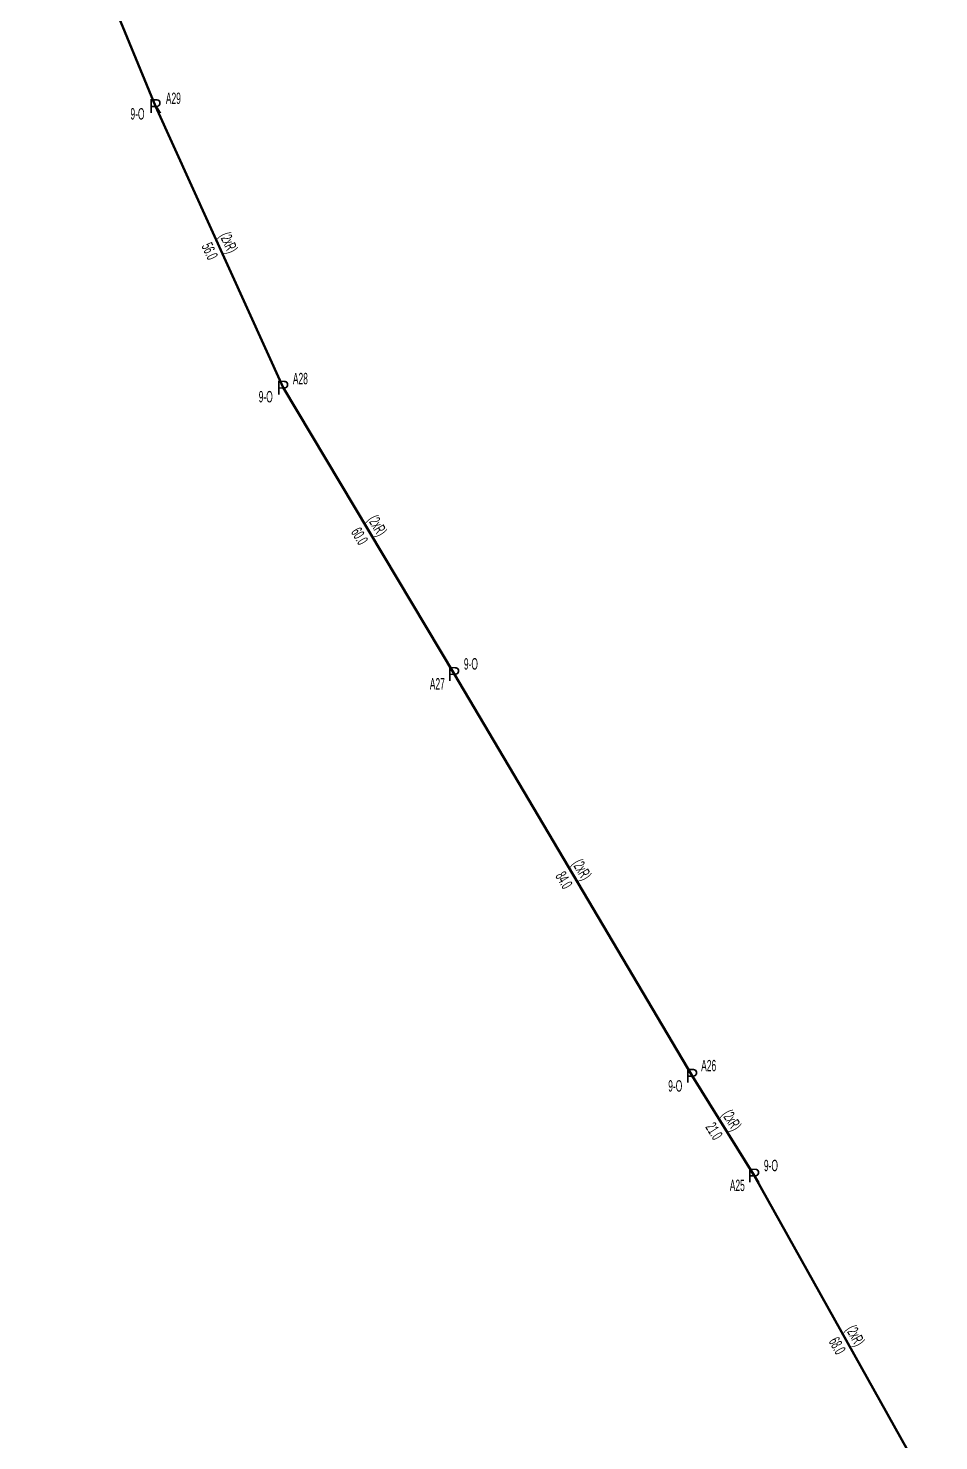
# Model space of a CAD drawing. Header units: millimetres. Extents: x 548672 to 552904, y 4175615 to 4179682.
# Drawn here: x 551112 to 551275.7, y 4176748.9 to 4177002.9 of the extents above; entities that cross this region are included whole.
import ezdxf
from ezdxf.enums import TextEntityAlignment as Align

# ---------------------------------------------------------------- set-up
doc = ezdxf.new("R2010")
doc.units = ezdxf.units.MM
doc.layers.add('DIREK_AG_MEVCUT', color=120, linetype='Continuous', lineweight=25)
doc.layers.add('HAT_AG_HAVAI_MEVCUT', color=126, linetype='Continuous', lineweight=50)
doc.styles.add('Direk', font='B_CAD')
doc.styles.get("Standard").update_dxf_attribs({"font": 'Arial'})

msp = doc.modelspace()

# ---------------------------------------------------------------- linework, layer by layer
at = {"layer": 'HAT_AG_HAVAI_MEVCUT'}
for p, q in [((551112, 4177044.45), (551134.88, 4176988.9)), ((551157.83, 4176938.28), (551134.88, 4176988.9)), ((551188.56, 4176886.81), (551157.83, 4176938.28)), ((551188.56, 4176886.81), (551231.35, 4176814.57)), ((551242.5, 4176796.64), (551231.35, 4176814.57)), ((551275.71, 4176737.27), (551242.5, 4176796.64))]:
    msp.add_line(p, q, dxfattribs=at)

# ---------------------------------------------------------------- texts
at = {"layer": 'DIREK_AG_MEVCUT', "linetype": 'ByBlock', "width": 0.53}
for s, p in [('A29', (551138.092452, 4176990.289298)), ('9-O', (551131.638953, 4176987.498335)), ('A28', (551160.931321, 4176939.902285)), ('9-O', (551154.702029, 4176936.643774)), ('9-O', (551191.593329, 4176888.61388)), ('A27', (551185.551746, 4176885.021032)), ('A26', (551234.341946, 4176816.386112)), ('9-O', (551228.333251, 4176812.738832)), ('9-O', (551245.539365, 4176798.433805)), ('A25', (551239.485809, 4176794.861052))]:
    msp.add_text(s, height=2.05, dxfattribs=at).set_placement(p, align=Align.MIDDLE_CENTER)
at = {"layer": 'DIREK_AG_MEVCUT', "linetype": 'ByBlock', "style": 'Direk'}
for p in [(551134.88, 4176988.9), (551157.83, 4176938.28), (551188.56, 4176886.81), (551231.35, 4176814.57), (551242.5, 4176796.64)]:
    msp.add_text('R', height=2.5, dxfattribs=at).set_placement(p, align=Align.MIDDLE_CENTER)
at = {"layer": 'HAT_AG_HAVAI_MEVCUT', "lineweight": 30, "width": 0.53}
for rotation, p in [(294.388499, (551147.129152, 4176963.940983, 275567.44)), (300.839179, (551173.924818, 4176912.980736, 275578.915)), (300.639579, (551210.686332, 4176851.12319, 275615.675)), (301.875944, (551237.646814, 4176806.05387, 275615.675)), (299.221489, (551259.846828, 4176767.369959, 275621.25))]:
    msp.add_text('(2xR)', height=2.05, rotation=rotation, dxfattribs=at).set_placement(p, align=Align.CENTER)
for s, rotation, p in [('56.0', 294.388499, (551145.580848, 4176963.239017, 275567.44)), ('60.0', 300.839179, (551172.465182, 4176912.109264, 275578.915)), ('84.0', 300.639579, (551209.223668, 4176850.25681, 275615.675)), ('21.0', 301.875944, (551236.203186, 4176805.15613, 275615.675)), ('68.0', 299.221489, (551258.363172, 4176766.540041, 275621.25))]:
    msp.add_text(s, height=2.05, rotation=rotation, dxfattribs=at).set_placement(p, align=Align.TOP_CENTER)

doc.saveas('drawing.dxf')
